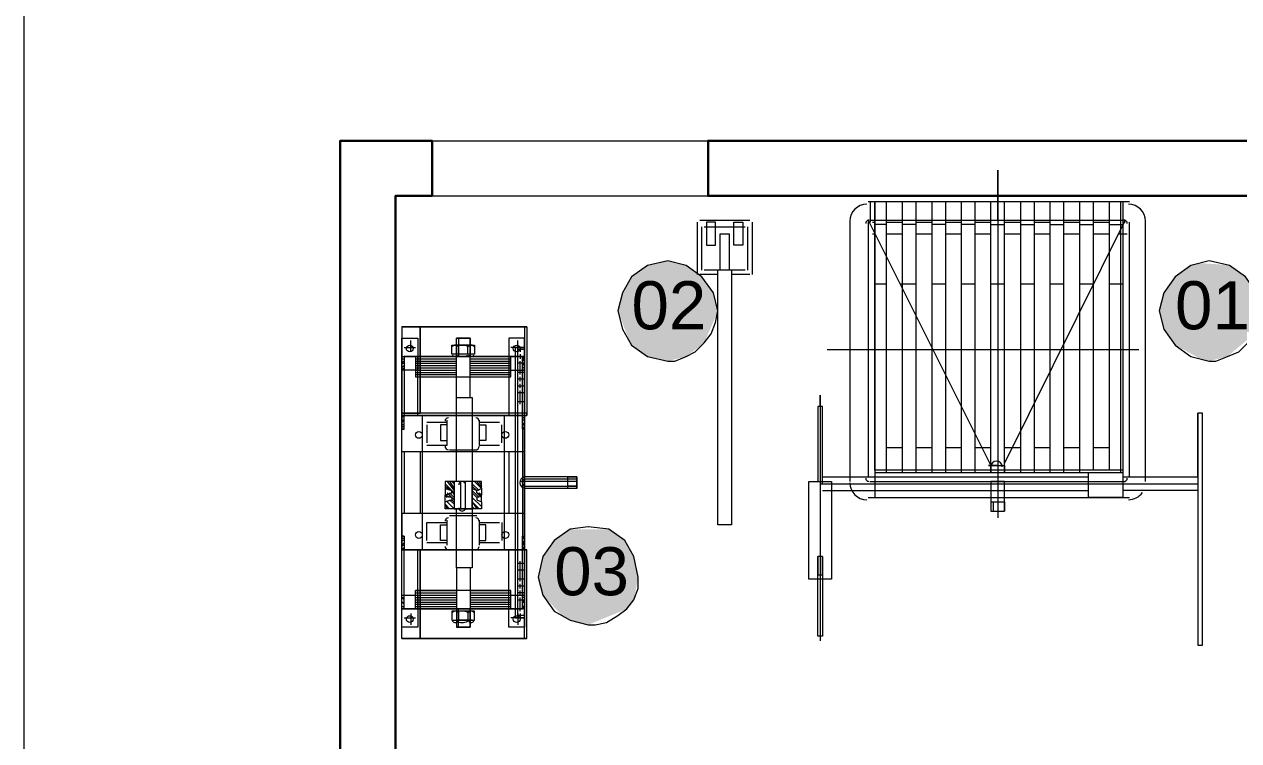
# Model space of a CAD drawing. Header units: metres. Extents: x 147 to 427, y -16 to 162.
# Drawn here: x 333.823 to 337.124, y 103.093 to 105.041 of the extents above; entities that cross this region are included whole.
import ezdxf

# ---------------------------------------------------------------- set-up
doc = ezdxf.new("R2010")
doc.units = ezdxf.units.M
doc.layers.add('1053_ARQ_BASE_MATADOURO_dwg', color=7, linetype='Continuous', lineweight=5, true_color=0x767676)
for name, color, linetype, lineweight in [('A-PAREDE', 7, 'Continuous', 30), ('A-VISTA03', 7, 'Continuous', 9), ('PDF_equip 1020', 7, 'Continuous', 5), ('PDF_EQUIPAMENTOS', 7, 'Continuous', 5), ('PDF_Text', 7, 'Continuous', 5)]:
    doc.layers.add(name, color=color, linetype=linetype, lineweight=lineweight)
doc.styles.add('Arial_1', font='arial.ttf', dxfattribs={"height": 0.1308})

# ---------------------------------------------------------------- blocks, each defined once
blk = doc.blocks.new('1053_ARQ_BASE_MATADOURO_dwg_arq geral tgov-4039641-TÉRREO 1_20 - Dependente 1')
at = {"layer": 'A-PAREDE', "color": 253, "true_color": 0xaaaaaa, "flags": 128}
blk.add_lwpolyline([(36.7296, 17.6382), (38.1796, 17.6382), (38.1796, 16.9932), (38.3296, 16.9932), (38.3296, 17.7882), (36.7296, 17.7882), (36.2296, 17.7882), (36.2296, 21.3882), (36.3296, 21.3882), (36.3296, 21.5382), (36.0796, 21.5382), (36.0796, 17.6382)], dxfattribs=at)
blk.add_lwpolyline([(42.6296, 17.6382), (42.6296, 17.7882), (39.4796, 17.7882), (39.4796, 21.3882), (41.7796, 21.3882), (41.7796, 21.5382), (37.0796, 21.5382), (37.0796, 21.3882), (39.3296, 21.3882), (39.3296, 17.7882), (39.3296, 17.6382)], close=True, dxfattribs=at)
at = {"layer": 'A-VISTA03', "color": 253, "true_color": 0xaaaaaa}
for p, q in [((36.3296, 21.5382), (37.0796, 21.5382)), ((36.3296, 21.3882), (37.0796, 21.3882))]:
    blk.add_line(p, q, dxfattribs=at)
blk = doc.blocks.new('1053_ARQ_BASE_MATADOURO_dwg_ARQ GALPAO TGOV-4039645-TÉRREO 1_20 - Dependente 1')
at = {"layer": 'PDF_Text', "true_color": 0xe2e2e2}
h = blk.add_hatch(color=254, dxfattribs=at)
h.paths.add_polyline_path([(-5.3725, 8.1591), (-5.2736, 8.2024), (-5.255, 8.2271), (-5.2427, 8.2889), (-5.2489, 8.3446), (-5.2983, 8.4011), (-5.323, 8.4188), (-5.3725, 8.425), (-5.4281, 8.4188), (-5.4714, 8.3879), (-5.5023, 8.3446), (-5.5023, 8.2395), (-5.4541, 8.1838), (-5.4281, 8.1653)])
h.paths.add_polyline_path([(-5.3972, 8.9257), (-5.3601, 8.936), (-5.2921, 8.9937), (-5.2798, 9.0556), (-5.2897, 9.1165), (-5.3169, 9.1545), (-5.3972, 9.1875), (-5.4158, 9.1916), (-5.4652, 9.1792), (-5.5085, 9.1545), (-5.5394, 9.1112), (-5.5518, 9.0556), (-5.5394, 9.0061), (-5.5085, 8.9628), (-5.4652, 8.9319)])
h.paths.add_polyline_path([(-3.3076, 9.9026), (-3.2334, 9.9273), (-3.1778, 10.0077), (-3.1778, 10.0633), (-3.1901, 10.0967), (-3.2148, 10.1313), (-3.2581, 10.1622), (-3.3076, 10.1746), (-3.3632, 10.1622), (-3.4065, 10.1313), (-3.4374, 10.088), (-3.4436, 10.0386), (-3.4374, 9.9829), (-3.4065, 9.9458), (-3.3632, 9.9149)])
h.paths.add_polyline_path([(-5.3107, 10.3662), (-5.2056, 10.4095), (-5.187, 10.4342), (-5.1747, 10.4961), (-5.187, 10.5517), (-5.2118, 10.595), (-5.255, 10.6259), (-5.3601, 10.6259), (-5.4034, 10.595), (-5.4343, 10.5517), (-5.4467, 10.4961), (-5.4343, 10.4466), (-5.3818, 10.391), (-5.3601, 10.3786)])
h.paths.add_polyline_path([(-3.6229, 11.0834), (-3.5734, 11.0958), (-3.4992, 11.1576), (-3.4869, 11.2194), (-3.4931, 11.2689), (-3.524, 11.3121), (-3.5734, 11.3444), (-3.646, 11.3496), (-3.6723, 11.343), (-3.7156, 11.3121), (-3.7465, 11.2689), (-3.7589, 11.2194), (-3.7465, 11.1699), (-3.7156, 11.1267), (-3.646, 11.0892)])
h.paths.add_polyline_path([(-5.0943, 11.0834), (-5.0448, 11.0958), (-4.9954, 11.1328), (-4.9583, 11.2194), (-4.9706, 11.2689), (-5.0016, 11.3121), (-5.0448, 11.343), (-5.0943, 11.3554), (-5.1499, 11.343), (-5.1932, 11.3121), (-5.2179, 11.2689), (-5.2303, 11.2194), (-5.1967, 11.1328), (-5.1932, 11.1267), (-5.1499, 11.0958)])
at = {"layer": 'PDF_equip 1020', "color": 253, "true_color": 0xaaaaaa}
for p, q in [((-4.5008, 11.5162), (-4.5008, 10.7805)), ((-4.4575, 11.5162), (-4.4575, 10.7805)), ((-4.4204, 11.5162), (-4.4204, 10.7805)), ((-4.3771, 11.5162), (-4.3771, 10.7805)), ((-4.34, 11.5162), (-4.34, 10.7805)), ((-4.2968, 11.5162), (-4.2968, 10.7805)), ((-4.2597, 11.5162), (-4.2597, 10.7805)), ((-4.136, 11.5162), (-4.136, 10.7805)), ((-4.0989, 11.5162), (-4.0989, 10.7805)), ((-4.0557, 11.5162), (-4.0557, 10.7805)), ((-4.0186, 11.5162), (-4.0186, 10.7805)), ((-3.9753, 11.5162), (-3.9753, 10.7805)), ((-3.9382, 11.5162), (-3.9382, 10.7866)), ((-3.8949, 11.5162), (-3.8949, 10.7866)), ((-3.864, 11.5162), (-3.864, 10.7805)), ((-5.0139, 11.3183), (-5.0139, 11.4605)), ((-5.0077, 11.4667), (-4.8717, 11.4667)), ((-4.8655, 11.4605), (-4.8655, 11.3183)), ((-3.8393, 10.7681), (-3.8393, 11.4605)), ((-3.796, 10.7557), (-3.796, 11.4667)), ((-5.0016, 11.3307), (-5.0016, 11.4482)), ((-4.9954, 11.4482), (-4.8841, 11.4482)), ((-4.8779, 11.4482), (-4.8779, 11.3307)), ((-4.8841, 11.3307), (-4.9954, 11.3307)), ((-4.9583, 11.3183), (-5.0077, 11.3183)), ((-4.8717, 11.3183), (-4.9212, 11.3183)), ((-5.4838, 11.1761), (-5.4838, 10.9412)), ((-5.7929, 11.1081), (-5.7929, 11.139)), ((-5.6631, 11.1452), (-5.6693, 11.1452)), ((-5.626, 11.1267), (-5.6693, 11.1267)), ((-5.6631, 11.1019), (-5.6631, 11.1267)), ((-5.6383, 11.1019), (-5.6383, 11.1267)), ((-5.5023, 11.1081), (-5.5023, 11.139)), ((-5.8176, 11.0958), (-5.8115, 11.0958)), ((-5.8115, 11.1205), (-5.7805, 11.1205)), ((-5.7744, 10.935), (-5.7744, 11.0958)), ((-5.49, 11.1205), (-5.5209, 11.1205)), ((-5.5147, 11.0958), (-5.5209, 11.0958)), ((-5.5085, 10.3848), (-5.5085, 11.1205)), ((-5.5023, 10.3848), (-5.5023, 11.1205)), ((-5.4838, 11.1143), (-5.5023, 11.1143)), ((-5.4838, 11.0958), (-5.5023, 11.0958)), ((-5.4962, 11.1205), (-5.4962, 11.1081)), ((-5.4962, 11.1019), (-5.4962, 11.0896)), ((-5.4838, 11.0896), (-5.49, 11.0958)), ((-5.8176, 11.0896), (-5.8115, 11.0896)), ((-5.8176, 11.0648), (-5.8115, 11.071)), ((-5.7805, 11.0896), (-5.6693, 11.0896)), ((-5.7805, 11.0834), (-5.6693, 11.0834)), ((-5.7805, 11.0772), (-5.6693, 11.0772)), ((-5.7805, 11.071), (-5.6693, 11.071)), ((-5.7805, 11.0648), (-5.6693, 11.0648)), ((-5.6322, 11.0896), (-5.5209, 11.0896)), ((-5.6322, 11.0834), (-5.5209, 11.0834)), ((-5.6322, 11.0772), (-5.5209, 11.0772)), ((-5.6322, 11.071), (-5.5209, 11.071)), ((-5.6322, 11.0648), (-5.5209, 11.0648)), ((-5.4838, 11.0834), (-5.49, 11.0896)), ((-5.4838, 11.0648), (-5.49, 11.0648)), ((-5.7805, 11.0587), (-5.6693, 11.0587)), ((-5.7805, 11.0525), (-5.6693, 11.0525)), ((-5.7805, 11.0463), (-5.6693, 11.0463)), ((-5.6322, 11.0587), (-5.5209, 11.0587)), ((-5.6322, 11.0525), (-5.5209, 11.0525)), ((-5.6322, 11.0463), (-5.5209, 11.0463)), ((-5.4838, 11.0525), (-5.5023, 11.0525)), ((-5.4838, 11.0339), (-5.5023, 11.0339)), ((-5.4962, 11.0277), (-5.4962, 11.0401)), ((-5.4838, 11.0154), (-5.5023, 11.0154)), ((-5.4838, 10.9968), (-5.5023, 10.9968)), ((-5.4962, 11.0092), (-5.4962, 11.0216)), ((-5.4838, 10.9721), (-5.5023, 10.9721)), ((-5.7929, 10.935), (-5.7991, 10.935)), ((-5.7805, 10.935), (-5.7867, 10.935)), ((-5.762, 10.935), (-5.762, 10.5702)), ((-5.6136, 10.935), (-5.6878, 10.935)), ((-5.5394, 10.935), (-5.5394, 10.5702)), ((-5.5147, 10.935), (-5.5209, 10.935)), ((-5.4962, 10.935), (-5.5023, 10.935)), ((-5.4838, 10.9288), (-5.49, 10.9288)), ((-5.8115, 10.9103), (-5.8176, 10.9103)), ((-5.8115, 10.9041), (-5.8176, 10.9041)), ((-5.694, 10.9165), (-5.7496, 10.9165)), ((-5.7496, 10.9103), (-5.7496, 10.8608)), ((-5.5518, 10.9165), (-5.6074, 10.9165)), ((-5.5456, 10.8608), (-5.5456, 10.9103)), ((-5.4838, 10.9226), (-5.49, 10.9226)), ((-5.8115, 10.8361), (-5.8115, 10.6692)), ((-5.7682, 10.8361), (-5.7682, 10.6692)), ((-5.6878, 10.8423), (-5.6136, 10.8423)), ((-5.5271, 10.8361), (-5.5271, 10.6692)), ((-4.5008, 10.8485), (-4.4575, 10.8485)), ((-4.4204, 10.8485), (-4.3771, 10.8485)), ((-4.34, 10.8485), (-4.2968, 10.8485)), ((-4.2597, 10.8485), (-4.2164, 10.8485)), ((-4.1793, 10.8485), (-4.136, 10.8485)), ((-4.0989, 10.8485), (-4.0557, 10.8485)), ((-4.0186, 10.8485), (-3.9753, 10.8485)), ((-3.9382, 10.8485), (-3.8949, 10.8485)), ((-4.5317, 10.7805), (-3.8578, 10.7805)), ((-5.7002, 10.7495), (-5.6754, 10.7248)), ((-5.694, 10.7557), (-5.6754, 10.731)), ((-5.6878, 10.7557), (-5.6754, 10.7372)), ((-5.6569, 10.6815), (-5.6569, 10.7557)), ((-5.6569, 10.6877), (-5.6569, 10.7495)), ((-5.6445, 10.6815), (-5.6445, 10.7557)), ((-5.6445, 10.6877), (-5.6445, 10.7495)), ((-5.626, 10.7495), (-5.6074, 10.731)), ((-5.626, 10.731), (-5.6074, 10.7124)), ((-5.6074, 10.7557), (-5.6013, 10.7434)), ((-5.3416, 10.7557), (-5.4962, 10.7557)), ((-5.3416, 10.7619), (-5.4838, 10.7619)), ((-5.694, 10.7248), (-5.6754, 10.7063)), ((-5.6878, 10.7248), (-5.6754, 10.7124)), ((-5.6878, 10.7063), (-5.6754, 10.6939)), ((-4.5502, 10.7124), (-3.8393, 10.7124)), ((-4.2102, 10.7001), (-4.2102, 10.6754)), ((-5.626, 10.6877), (-5.6198, 10.6815)), ((-5.694, 10.5826), (-5.694, 10.6506)), ((-5.6878, 10.663), (-5.6136, 10.663)), ((-5.6074, 10.6506), (-5.6074, 10.5826)), ((-5.6074, 10.6444), (-5.5518, 10.6444)), ((-5.5456, 10.6444), (-5.5456, 10.595)), ((-5.8115, 10.6073), (-5.8176, 10.6073)), ((-5.8115, 10.6012), (-5.8176, 10.6012)), ((-5.8115, 10.595), (-5.8176, 10.595)), ((-5.694, 10.5888), (-5.7496, 10.5888)), ((-5.6136, 10.5702), (-5.6878, 10.5702)), ((-5.5518, 10.5888), (-5.6074, 10.5888)), ((-5.5147, 10.5702), (-5.5209, 10.5702)), ((-5.4838, 10.595), (-5.49, 10.5888)), ((-5.4838, 10.5888), (-5.49, 10.5826)), ((-5.4838, 10.5332), (-5.5023, 10.5332)), ((-5.4838, 10.5146), (-5.5023, 10.5146)), ((-5.4838, 10.4899), (-5.5023, 10.4899)), ((-5.4838, 10.4713), (-5.5023, 10.4713)), ((-5.4962, 10.4651), (-5.4962, 10.4775)), ((-5.7805, 10.4528), (-5.6693, 10.4528)), ((-5.7805, 10.4466), (-5.6693, 10.4466)), ((-5.7805, 10.4404), (-5.6693, 10.4404)), ((-5.7805, 10.4342), (-5.6693, 10.4342)), ((-5.6322, 10.4528), (-5.5209, 10.4528)), ((-5.6322, 10.4466), (-5.5209, 10.4466)), ((-5.6322, 10.4404), (-5.5209, 10.4404)), ((-5.6322, 10.4342), (-5.5209, 10.4342)), ((-5.4838, 10.4528), (-5.5023, 10.4528)), ((-5.4962, 10.4466), (-5.4962, 10.459)), ((-5.4838, 10.4404), (-5.49, 10.4404)), ((-5.8176, 10.4157), (-5.8115, 10.4157)), ((-5.7805, 10.4281), (-5.6693, 10.4281)), ((-5.7805, 10.4219), (-5.6693, 10.4219)), ((-5.7805, 10.4157), (-5.6693, 10.4157)), ((-5.6631, 10.4033), (-5.6631, 10.3786)), ((-5.6383, 10.4033), (-5.6383, 10.3786)), ((-5.6322, 10.4281), (-5.5209, 10.4281)), ((-5.6322, 10.4219), (-5.5209, 10.4219)), ((-5.6322, 10.4157), (-5.5209, 10.4157)), ((-5.4838, 10.4095), (-5.5023, 10.4095)), ((-5.8115, 10.3848), (-5.7805, 10.3848)), ((-5.7929, 10.3971), (-5.7929, 10.3662)), ((-5.626, 10.3786), (-5.6693, 10.3786)), ((-5.49, 10.3848), (-5.5209, 10.3848)), ((-5.5023, 10.3971), (-5.5023, 10.3662)), ((-5.4838, 10.391), (-5.5023, 10.391)), ((-5.4962, 10.3971), (-5.4962, 10.3848)), ((-5.6631, 10.36), (-5.6693, 10.36))]:
    blk.add_line(p, q, dxfattribs=at)
at = {"layer": 'PDF_equip 1020', "color": 253, "true_color": 0xaaaaaa, "flags": 128}
for points in [[(-4.1978, 11.4667), (-4.1978, 11.6027), (-4.1978, 10.6568)], [(-4.5441, 11.5162), (-4.5441, 11.4605), (-4.5502, 11.4605), (-4.5502, 11.1143), (-4.5502, 10.7681)], [(-4.5502, 11.4667), (-4.2164, 10.799), (-4.2164, 10.7805), (-4.2164, 11.5162)], [(-3.8578, 10.7866), (-4.5317, 10.7866), (-4.5317, 11.5162), (-4.5317, 10.7124)], [(-4.1978, 10.799), (-4.2226, 10.799), (-4.1793, 10.799), (-4.1793, 10.7805), (-4.1793, 11.5162)], [(-3.8578, 11.5162), (-3.8578, 10.7124), (-3.9506, 10.7124), (-3.9506, 10.7805)], [(-4.5997, 11.4667), (-4.5997, 11.1143), (-4.5997, 10.7557)], [(-4.5441, 11.4667), (-4.5317, 11.4667), (-3.8516, 11.4667), (-3.8578, 11.4667), (-3.8516, 11.4667), (-4.1793, 10.8052)], [(-4.9521, 11.3307), (-4.9521, 11.4296), (-4.9274, 11.4296), (-4.9274, 11.3307)], [(-4.9212, 11.3307), (-4.9212, 10.6383), (-4.9583, 10.6383), (-4.9583, 11.3307)], [(-5.4776, 11.1761), (-5.8176, 11.1761), (-5.4776, 11.1761), (-5.4776, 10.935), (-5.4776, 10.9412), (-5.8176, 10.9412), (-5.8176, 10.935), (-5.4776, 10.935)], [(-5.6322, 10.9845), (-5.6322, 11.1452), (-5.6322, 11.0958), (-5.6693, 11.0958), (-5.626, 11.0958), (-5.6198, 11.0958), (-5.6136, 11.0958)], [(-5.6693, 10.9845), (-5.6693, 11.1452), (-5.6322, 11.1452), (-5.6631, 11.1452), (-5.6631, 11.0958)], [(-5.49, 10.8979), (-5.49, 10.935), (-5.49, 11.0587), (-5.49, 11.0958), (-5.5271, 11.0958), (-5.4838, 11.0958), (-5.4838, 11.0587), (-5.49, 11.0587), (-5.4838, 11.0587), (-5.4838, 10.935), (-5.4838, 10.5702), (-5.8176, 10.5702), (-5.8176, 10.935), (-5.8176, 11.0587), (-5.8176, 11.0958), (-5.7744, 11.0958), (-5.8115, 11.0958), (-5.8115, 11.0587), (-5.8176, 11.0587), (-5.8115, 11.0648)], [(-5.7682, 11.0958), (-5.762, 11.0958), (-5.7558, 11.0958)], [(-5.7496, 11.0958), (-5.7434, 11.0958), (-5.7373, 11.0958)], [(-5.7311, 11.0958), (-5.7249, 11.0958), (-5.7187, 11.0958)], [(-5.7064, 11.0958), (-5.7002, 11.0958), (-5.694, 11.0958)], [(-5.6878, 11.0958), (-5.6816, 11.0958), (-5.6754, 11.0958)], [(-5.6074, 11.0958), (-5.6013, 11.0958), (-5.5951, 11.0958), (-5.5889, 11.0958)], [(-5.5827, 11.0958), (-5.5765, 11.0958), (-5.5703, 11.0958)], [(-5.5642, 11.0958), (-5.558, 11.0958), (-5.5518, 11.0958)], [(-5.5456, 11.0958), (-5.5394, 11.0958), (-5.5332, 11.0958), (-5.5271, 11.0958), (-5.5271, 10.935)], [(-4.6615, 11.1143), (-4.5997, 11.1143), (-3.8145, 11.1143)], [(-5.8115, 11.0834), (-5.8176, 11.0772), (-5.8115, 11.0772)], [(-5.7682, 11.0896), (-5.762, 11.0896), (-5.7558, 11.0896)], [(-5.7682, 11.0834), (-5.762, 11.0834), (-5.7558, 11.0834)], [(-5.7682, 11.0772), (-5.762, 11.0772), (-5.7558, 11.0772)], [(-5.7682, 11.071), (-5.762, 11.071), (-5.7558, 11.071)], [(-5.7682, 11.0648), (-5.762, 11.0648), (-5.7558, 11.0648)], [(-5.7496, 11.0896), (-5.7434, 11.0896), (-5.7373, 11.0896)], [(-5.7496, 11.0834), (-5.7434, 11.0834), (-5.7373, 11.0834)], [(-5.7496, 11.0772), (-5.7434, 11.0772), (-5.7373, 11.0772)], [(-5.7496, 11.071), (-5.7434, 11.071), (-5.7373, 11.071)], [(-5.7496, 11.0648), (-5.7434, 11.0648), (-5.7373, 11.0648)], [(-5.7311, 11.0896), (-5.7249, 11.0896), (-5.7187, 11.0896)], [(-5.7311, 11.0834), (-5.7249, 11.0834), (-5.7187, 11.0834)], [(-5.7311, 11.0772), (-5.7249, 11.0772), (-5.7187, 11.0772)], [(-5.7311, 11.071), (-5.7249, 11.071), (-5.7187, 11.071)], [(-5.7311, 11.0648), (-5.7249, 11.0648), (-5.7187, 11.0648)], [(-5.7064, 11.0896), (-5.7002, 11.0896), (-5.694, 11.0896)], [(-5.7064, 11.0834), (-5.7002, 11.0834), (-5.694, 11.0834)], [(-5.7064, 11.0772), (-5.7002, 11.0772), (-5.694, 11.0772)], [(-5.7064, 11.071), (-5.7002, 11.071), (-5.694, 11.071)], [(-5.7064, 11.0648), (-5.7002, 11.0648), (-5.694, 11.0648)], [(-5.6878, 11.0896), (-5.6816, 11.0896), (-5.6754, 11.0896)], [(-5.6878, 11.0834), (-5.6816, 11.0834), (-5.6754, 11.0834)], [(-5.6878, 11.0772), (-5.6816, 11.0772), (-5.6754, 11.0772)], [(-5.6878, 11.071), (-5.6816, 11.071), (-5.6754, 11.071)], [(-5.6878, 11.0648), (-5.6816, 11.0648), (-5.6754, 11.0648)], [(-5.626, 11.0896), (-5.6198, 11.0896), (-5.6136, 11.0896)], [(-5.626, 11.0834), (-5.6198, 11.0834), (-5.6136, 11.0834)], [(-5.626, 11.0772), (-5.6198, 11.0772), (-5.6136, 11.0772)], [(-5.626, 11.071), (-5.6198, 11.071), (-5.6136, 11.071)], [(-5.626, 11.0648), (-5.6198, 11.0648), (-5.6136, 11.0648)], [(-5.6074, 11.0896), (-5.6013, 11.0896), (-5.5951, 11.0896), (-5.5889, 11.0896)], [(-5.6074, 11.0834), (-5.6013, 11.0834), (-5.5951, 11.0834), (-5.5889, 11.0834)], [(-5.6074, 11.0772), (-5.6013, 11.0772), (-5.5951, 11.0772), (-5.5889, 11.0772)], [(-5.6074, 11.071), (-5.6013, 11.071), (-5.5951, 11.071), (-5.5889, 11.071)], [(-5.6074, 11.0648), (-5.6013, 11.0648), (-5.5951, 11.0648), (-5.5889, 11.0648)], [(-5.5827, 11.0896), (-5.5765, 11.0896), (-5.5703, 11.0896)], [(-5.5827, 11.0834), (-5.5765, 11.0834), (-5.5703, 11.0834)], [(-5.5827, 11.0772), (-5.5765, 11.0772), (-5.5703, 11.0772)], [(-5.5827, 11.071), (-5.5765, 11.071), (-5.5703, 11.071)], [(-5.5827, 11.0648), (-5.5765, 11.0648), (-5.5703, 11.0648)], [(-5.5642, 11.0896), (-5.558, 11.0896), (-5.5518, 11.0896)], [(-5.5642, 11.0834), (-5.558, 11.0834), (-5.5518, 11.0834)], [(-5.5642, 11.0772), (-5.558, 11.0772), (-5.5518, 11.0772)], [(-5.5642, 11.071), (-5.558, 11.071), (-5.5518, 11.071)], [(-5.5642, 11.0648), (-5.558, 11.0648), (-5.5518, 11.0648)], [(-5.5456, 11.0896), (-5.5394, 11.0896), (-5.5332, 11.0896), (-5.5271, 11.0896)], [(-5.5456, 11.0834), (-5.5394, 11.0834), (-5.5332, 11.0834), (-5.5271, 11.0834)], [(-5.5456, 11.0772), (-5.5394, 11.0772), (-5.5332, 11.0772), (-5.5271, 11.0772)], [(-5.5456, 11.071), (-5.5394, 11.071), (-5.5332, 11.071), (-5.5271, 11.071)], [(-5.5456, 11.0648), (-5.5394, 11.0648), (-5.5332, 11.0648), (-5.5271, 11.0648)], [(-5.4838, 11.071), (-5.49, 11.0772), (-5.4838, 11.0772), (-5.5023, 11.0772)], [(-5.4962, 11.0463), (-5.4962, 11.0648), (-5.4962, 11.0834)], [(-5.8115, 11.0587), (-5.8115, 10.935), (-5.49, 10.935), (-5.4838, 10.935), (-5.8176, 10.935), (-5.8115, 10.935), (-5.8176, 10.9288)], [(-5.7682, 11.0587), (-5.762, 11.0587), (-5.7558, 11.0587)], [(-5.7682, 11.0525), (-5.762, 11.0525), (-5.7558, 11.0525)], [(-5.7682, 11.0463), (-5.762, 11.0463), (-5.7558, 11.0463)], [(-5.7496, 11.0587), (-5.7434, 11.0587), (-5.7373, 11.0587)], [(-5.7496, 11.0525), (-5.7434, 11.0525), (-5.7373, 11.0525)], [(-5.7496, 11.0463), (-5.7434, 11.0463), (-5.7373, 11.0463)], [(-5.7311, 11.0587), (-5.7249, 11.0587), (-5.7187, 11.0587)], [(-5.7311, 11.0525), (-5.7249, 11.0525), (-5.7187, 11.0525)], [(-5.7311, 11.0463), (-5.7249, 11.0463), (-5.7187, 11.0463)], [(-5.7064, 11.0587), (-5.7002, 11.0587), (-5.694, 11.0587)], [(-5.7064, 11.0525), (-5.7002, 11.0525), (-5.694, 11.0525)], [(-5.7064, 11.0463), (-5.7002, 11.0463), (-5.694, 11.0463)], [(-5.6878, 11.0587), (-5.6816, 11.0587), (-5.6754, 11.0587)], [(-5.6878, 11.0525), (-5.6816, 11.0525), (-5.6754, 11.0525)], [(-5.6878, 11.0463), (-5.6816, 11.0463), (-5.6754, 11.0463)], [(-5.626, 11.0587), (-5.6198, 11.0587), (-5.6136, 11.0587)], [(-5.626, 11.0525), (-5.6198, 11.0525), (-5.6136, 11.0525)], [(-5.626, 11.0463), (-5.6198, 11.0463), (-5.6136, 11.0463)], [(-5.6074, 11.0587), (-5.6013, 11.0587), (-5.5951, 11.0587), (-5.5889, 11.0587)], [(-5.6074, 11.0525), (-5.6013, 11.0525), (-5.5951, 11.0525), (-5.5889, 11.0525)], [(-5.6074, 11.0463), (-5.6013, 11.0463), (-5.5951, 11.0463), (-5.5889, 11.0463)], [(-5.5827, 11.0587), (-5.5765, 11.0587), (-5.5703, 11.0587)], [(-5.5827, 11.0525), (-5.5765, 11.0525), (-5.5703, 11.0525)], [(-5.5827, 11.0463), (-5.5765, 11.0463), (-5.5703, 11.0463)], [(-5.5642, 11.0587), (-5.558, 11.0587), (-5.5518, 11.0587)], [(-5.5642, 11.0525), (-5.558, 11.0525), (-5.5518, 11.0525)], [(-5.5642, 11.0463), (-5.558, 11.0463), (-5.5518, 11.0463)], [(-5.5456, 11.0587), (-5.5394, 11.0587), (-5.5332, 11.0587), (-5.5271, 11.0587)], [(-5.5456, 11.0525), (-5.5394, 11.0525), (-5.5332, 11.0525), (-5.5271, 11.0525)], [(-5.5456, 11.0463), (-5.5394, 11.0463), (-5.5332, 11.0463), (-5.5271, 11.0463)], [(-5.4962, 10.9659), (-5.4962, 10.9845), (-5.4962, 11.003)], [(-5.6693, 10.7557), (-5.6693, 10.9845), (-5.626, 10.9845), (-5.626, 10.7557), (-5.626, 10.6815), (-5.626, 10.5208), (-5.6693, 10.5208), (-5.6693, 10.6815)], [(-4.6801, 10.9597), (-4.6801, 10.9907), (-4.6801, 10.323)], [(-5.4838, 10.8361), (-5.8176, 10.8361), (-5.8176, 10.935), (-5.4838, 10.935), (-5.4838, 10.8361), (-5.8176, 10.8361)], [(-5.8176, 10.4466), (-5.7744, 10.4466), (-5.7744, 10.36), (-5.8176, 10.36), (-5.8176, 10.4466), (-5.8176, 10.5702), (-5.8176, 10.6073), (-5.8115, 10.6073), (-5.8115, 10.5702), (-5.7744, 10.5702), (-5.8176, 10.5702), (-5.8176, 10.935), (-5.8176, 10.8979), (-5.8115, 10.8979), (-5.8176, 10.8979)], [(-5.8115, 10.8979), (-5.8115, 10.935), (-5.7744, 10.935), (-5.8176, 10.935)], [(-5.49, 10.935), (-5.5271, 10.935), (-5.4838, 10.935)], [(-5.4838, 10.5702), (-5.4838, 10.935), (-5.4838, 10.8979), (-5.49, 10.8979), (-5.4838, 10.9041)], [(-4.6739, 10.7681), (-4.6739, 10.9597), (-4.6863, 10.9597), (-4.6863, 10.7681), (-4.6863, 10.7557)], [(-3.6538, 10.7681), (-3.6538, 10.9412), (-3.6538, 10.3106), (-3.6414, 10.3106), (-3.6414, 10.9412), (-3.6538, 10.9412)], [(-5.8176, 10.9165), (-5.8115, 10.9226), (-5.8176, 10.9226)], [(-5.7496, 10.8546), (-5.694, 10.8546), (-5.694, 10.9226)], [(-5.694, 10.9103), (-5.7125, 10.9103), (-5.7125, 10.867), (-5.694, 10.867)], [(-5.6074, 10.9226), (-5.6074, 10.8546), (-5.5518, 10.8546)], [(-5.6074, 10.9103), (-5.5889, 10.9103), (-5.5889, 10.867), (-5.6074, 10.867)], [(-5.4838, 10.9165), (-5.49, 10.9103), (-5.4838, 10.9103)], [(-5.4838, 10.8979), (-5.49, 10.8979), (-5.49, 10.6073), (-5.4838, 10.6073), (-5.49, 10.6012), (-5.4838, 10.6012)], [(-5.3416, 10.7372), (-5.3416, 10.7434), (-5.3416, 10.7681), (-5.3416, 10.7372), (-5.4838, 10.7372), (-5.4838, 10.3848), (-5.5085, 10.3848), (-5.4838, 10.3848), (-5.4838, 10.7434), (-5.3416, 10.7434), (-5.3663, 10.7434)], [(-5.3663, 10.7372), (-5.3663, 10.7681), (-5.3416, 10.7681), (-5.4838, 10.7681)], [(-4.6739, 10.7495), (-4.6739, 10.7681), (-4.6368, 10.7681), (-3.9506, 10.7681)], [(-3.8578, 10.7681), (-3.6538, 10.7681), (-3.6538, 10.731), (-3.8578, 10.731)], [(-5.6136, 10.7248), (-5.6136, 10.731), (-5.6013, 10.7372), (-5.6013, 10.7557), (-5.7002, 10.7557), (-5.7002, 10.7372), (-5.6816, 10.731), (-5.6816, 10.7248), (-5.7002, 10.7186), (-5.6816, 10.7124), (-5.6816, 10.7063)], [(-5.7002, 10.7434), (-5.6816, 10.731), (-5.6754, 10.7186)], [(-5.6816, 10.7557), (-5.6754, 10.7495), (-5.6754, 10.7557), (-5.6754, 10.6815), (-5.626, 10.6815), (-5.626, 10.7557), (-5.6754, 10.7557), (-5.6754, 10.6815), (-5.694, 10.7001), (-5.6754, 10.6815)], [(-5.626, 10.7372), (-5.6136, 10.731), (-5.626, 10.7434)], [(-5.6136, 10.7124), (-5.6136, 10.7063), (-5.6013, 10.7001), (-5.6013, 10.7186), (-5.6136, 10.7248), (-5.6136, 10.731), (-5.6013, 10.7372), (-5.6013, 10.7186), (-5.6136, 10.7124), (-5.626, 10.7248)], [(-5.6136, 10.7557), (-5.6013, 10.7372), (-5.6198, 10.7557)], [(-4.6801, 10.7495), (-4.6368, 10.7495), (-3.6538, 10.7495)], [(-4.6739, 10.731), (-4.6368, 10.731), (-3.9506, 10.731)], [(-4.5441, 10.7557), (-4.5317, 10.7557), (-3.8578, 10.7557), (-3.8516, 10.7557)], [(-5.6878, 10.7124), (-5.7002, 10.7186), (-5.694, 10.7124)], [(-5.6013, 10.7186), (-5.6136, 10.7124), (-5.6136, 10.7063), (-5.6013, 10.7001), (-5.6013, 10.6815), (-5.7002, 10.6815), (-5.7002, 10.7001), (-5.6816, 10.7063), (-5.6754, 10.7001)], [(-5.6074, 10.6815), (-5.626, 10.7001), (-5.6136, 10.6815)], [(-5.6074, 10.7248), (-5.6013, 10.7186), (-5.6136, 10.7248), (-5.6013, 10.7124)], [(-4.2164, 10.7124), (-4.2164, 10.6754), (-4.1793, 10.6754), (-4.1793, 10.7124)], [(-4.2164, 10.7001), (-4.1793, 10.7001), (-4.1793, 10.6754)], [(-5.4838, 10.6692), (-5.8176, 10.6692), (-5.8176, 10.5702), (-5.4838, 10.5702), (-5.4838, 10.6692), (-5.8176, 10.6692)], [(-5.6878, 10.6815), (-5.7002, 10.6939), (-5.694, 10.6815)], [(-5.7496, 10.595), (-5.7496, 10.6444), (-5.694, 10.6444)], [(-5.694, 10.595), (-5.7125, 10.595), (-5.7125, 10.6383), (-5.694, 10.6383)], [(-5.6074, 10.595), (-5.5889, 10.595), (-5.5889, 10.6383), (-5.6074, 10.6383)], [(-5.4838, 10.3291), (-5.4838, 10.5702), (-5.5271, 10.5702), (-5.49, 10.5702), (-5.49, 10.6073), (-5.4838, 10.6073), (-5.4838, 10.5702), (-5.4838, 10.4466), (-5.4838, 10.4095), (-5.5271, 10.4095), (-5.49, 10.4095), (-5.49, 10.4466), (-5.49, 10.5702), (-5.4838, 10.5764), (-5.49, 10.5764)], [(-5.8115, 10.5888), (-5.8176, 10.5826), (-5.8115, 10.5826)], [(-5.8115, 10.5764), (-5.8176, 10.5702), (-5.8115, 10.5702), (-5.49, 10.5702)], [(-5.8115, 10.4095), (-5.7744, 10.4095), (-5.8176, 10.4095), (-5.8176, 10.4466), (-5.8115, 10.4466), (-5.8115, 10.5702)], [(-5.4776, 10.3291), (-5.8176, 10.3291), (-5.4776, 10.3291), (-5.4776, 10.5702), (-5.8176, 10.5702), (-5.4776, 10.5702)], [(-5.7744, 10.4095), (-5.5271, 10.4095), (-5.7744, 10.4095), (-5.7744, 10.5702), (-5.7805, 10.5702)], [(-5.5456, 10.4095), (-5.5394, 10.4095), (-5.5332, 10.4095), (-5.5271, 10.4095), (-5.5271, 10.5702)], [(-5.4962, 10.4837), (-5.4962, 10.5022), (-5.4962, 10.5208), (-5.4962, 10.5393)], [(-4.6739, 10.5517), (-4.6863, 10.5517), (-4.6863, 10.5022), (-4.6739, 10.5022), (-4.6739, 10.5517), (-4.6739, 10.5022), (-4.6739, 10.3353), (-4.6863, 10.3353), (-4.6863, 10.5022), (-4.6863, 10.5517)], [(-5.6693, 10.5208), (-5.6693, 10.36), (-5.6322, 10.36), (-5.6322, 10.4095), (-5.6693, 10.4095), (-5.626, 10.4095), (-5.6198, 10.4095), (-5.6136, 10.4095)], [(-5.6322, 10.5208), (-5.6322, 10.36), (-5.6631, 10.36), (-5.6631, 10.4095)], [(-5.8176, 10.4095), (-5.8115, 10.4095), (-5.8115, 10.4466)], [(-5.8115, 10.4342), (-5.8176, 10.4404), (-5.8115, 10.4404)], [(-5.5209, 10.4095), (-5.7805, 10.4095), (-5.7805, 10.459), (-5.6693, 10.459)], [(-5.6322, 10.459), (-5.5209, 10.459), (-5.7805, 10.459)], [(-5.7682, 10.459), (-5.762, 10.459), (-5.7558, 10.459)], [(-5.7682, 10.4528), (-5.762, 10.4528), (-5.7558, 10.4528)], [(-5.7682, 10.4466), (-5.762, 10.4466), (-5.7558, 10.4466)], [(-5.7682, 10.4404), (-5.762, 10.4404), (-5.7558, 10.4404)], [(-5.7682, 10.4342), (-5.762, 10.4342), (-5.7558, 10.4342)], [(-5.7496, 10.459), (-5.7434, 10.459), (-5.7373, 10.459)], [(-5.7496, 10.4528), (-5.7434, 10.4528), (-5.7373, 10.4528)], [(-5.7496, 10.4466), (-5.7434, 10.4466), (-5.7373, 10.4466)], [(-5.7496, 10.4404), (-5.7434, 10.4404), (-5.7373, 10.4404)], [(-5.7496, 10.4342), (-5.7434, 10.4342), (-5.7373, 10.4342)], [(-5.7311, 10.459), (-5.7249, 10.459), (-5.7187, 10.459)], [(-5.7311, 10.4528), (-5.7249, 10.4528), (-5.7187, 10.4528)], [(-5.7311, 10.4466), (-5.7249, 10.4466), (-5.7187, 10.4466)], [(-5.7311, 10.4404), (-5.7249, 10.4404), (-5.7187, 10.4404)], [(-5.7311, 10.4342), (-5.7249, 10.4342), (-5.7187, 10.4342)], [(-5.7064, 10.459), (-5.7002, 10.459), (-5.694, 10.459)], [(-5.7064, 10.4528), (-5.7002, 10.4528), (-5.694, 10.4528)], [(-5.7064, 10.4466), (-5.7002, 10.4466), (-5.694, 10.4466)], [(-5.7064, 10.4404), (-5.7002, 10.4404), (-5.694, 10.4404)], [(-5.7064, 10.4342), (-5.7002, 10.4342), (-5.694, 10.4342)], [(-5.6878, 10.459), (-5.6816, 10.459), (-5.6754, 10.459)], [(-5.6878, 10.4528), (-5.6816, 10.4528), (-5.6754, 10.4528)], [(-5.6878, 10.4466), (-5.6816, 10.4466), (-5.6754, 10.4466)], [(-5.6878, 10.4404), (-5.6816, 10.4404), (-5.6754, 10.4404)], [(-5.6878, 10.4342), (-5.6816, 10.4342), (-5.6754, 10.4342)], [(-5.626, 10.459), (-5.6198, 10.459), (-5.6136, 10.459)], [(-5.626, 10.4528), (-5.6198, 10.4528), (-5.6136, 10.4528)], [(-5.626, 10.4466), (-5.6198, 10.4466), (-5.6136, 10.4466)], [(-5.626, 10.4404), (-5.6198, 10.4404), (-5.6136, 10.4404)], [(-5.626, 10.4342), (-5.6198, 10.4342), (-5.6136, 10.4342)], [(-5.6074, 10.459), (-5.6013, 10.459), (-5.5951, 10.459), (-5.5889, 10.459)], [(-5.6074, 10.4528), (-5.6013, 10.4528), (-5.5951, 10.4528), (-5.5889, 10.4528)], [(-5.6074, 10.4466), (-5.6013, 10.4466), (-5.5951, 10.4466), (-5.5889, 10.4466)], [(-5.6074, 10.4404), (-5.6013, 10.4404), (-5.5951, 10.4404), (-5.5889, 10.4404)], [(-5.6074, 10.4342), (-5.6013, 10.4342), (-5.5951, 10.4342), (-5.5889, 10.4342)], [(-5.5827, 10.459), (-5.5765, 10.459), (-5.5703, 10.459)], [(-5.5827, 10.4528), (-5.5765, 10.4528), (-5.5703, 10.4528)], [(-5.5827, 10.4466), (-5.5765, 10.4466), (-5.5703, 10.4466)], [(-5.5827, 10.4404), (-5.5765, 10.4404), (-5.5703, 10.4404)], [(-5.5827, 10.4342), (-5.5765, 10.4342), (-5.5703, 10.4342)], [(-5.5642, 10.459), (-5.558, 10.459), (-5.5518, 10.459)], [(-5.5642, 10.4528), (-5.558, 10.4528), (-5.5518, 10.4528)], [(-5.5642, 10.4466), (-5.558, 10.4466), (-5.5518, 10.4466)], [(-5.5642, 10.4404), (-5.558, 10.4404), (-5.5518, 10.4404)], [(-5.5642, 10.4342), (-5.558, 10.4342), (-5.5518, 10.4342)], [(-5.5456, 10.459), (-5.5394, 10.459), (-5.5332, 10.459), (-5.5271, 10.459)], [(-5.5456, 10.4528), (-5.5394, 10.4528), (-5.5332, 10.4528), (-5.5271, 10.4528)], [(-5.5456, 10.4466), (-5.5394, 10.4466), (-5.5332, 10.4466), (-5.5271, 10.4466)], [(-5.5456, 10.4404), (-5.5394, 10.4404), (-5.5332, 10.4404), (-5.5271, 10.4404)], [(-5.5456, 10.4342), (-5.5394, 10.4342), (-5.5332, 10.4342), (-5.5271, 10.4342)], [(-5.5147, 10.4095), (-5.5209, 10.4095), (-5.5209, 10.459)], [(-5.5023, 10.4342), (-5.4838, 10.4342), (-5.49, 10.4281), (-5.4838, 10.4281)], [(-5.4962, 10.4033), (-5.4962, 10.4219), (-5.4962, 10.4404)], [(-5.8115, 10.4219), (-5.8176, 10.4281), (-5.8115, 10.4281)], [(-5.7682, 10.4281), (-5.762, 10.4281), (-5.7558, 10.4281)], [(-5.7682, 10.4219), (-5.762, 10.4219), (-5.7558, 10.4219)], [(-5.7682, 10.4157), (-5.762, 10.4157), (-5.7558, 10.4157)], [(-5.7682, 10.4095), (-5.762, 10.4095), (-5.7558, 10.4095)], [(-5.7496, 10.4281), (-5.7434, 10.4281), (-5.7373, 10.4281)], [(-5.7496, 10.4219), (-5.7434, 10.4219), (-5.7373, 10.4219)], [(-5.7496, 10.4157), (-5.7434, 10.4157), (-5.7373, 10.4157)], [(-5.7496, 10.4095), (-5.7434, 10.4095), (-5.7373, 10.4095)], [(-5.7311, 10.4281), (-5.7249, 10.4281), (-5.7187, 10.4281)], [(-5.7311, 10.4219), (-5.7249, 10.4219), (-5.7187, 10.4219)], [(-5.7311, 10.4157), (-5.7249, 10.4157), (-5.7187, 10.4157)], [(-5.7311, 10.4095), (-5.7249, 10.4095), (-5.7187, 10.4095)], [(-5.7064, 10.4281), (-5.7002, 10.4281), (-5.694, 10.4281)], [(-5.7064, 10.4219), (-5.7002, 10.4219), (-5.694, 10.4219)], [(-5.7064, 10.4157), (-5.7002, 10.4157), (-5.694, 10.4157)], [(-5.7064, 10.4095), (-5.7002, 10.4095), (-5.694, 10.4095)], [(-5.6878, 10.4281), (-5.6816, 10.4281), (-5.6754, 10.4281)], [(-5.6878, 10.4219), (-5.6816, 10.4219), (-5.6754, 10.4219)], [(-5.6878, 10.4157), (-5.6816, 10.4157), (-5.6754, 10.4157)], [(-5.6878, 10.4095), (-5.6816, 10.4095), (-5.6754, 10.4095)], [(-5.626, 10.4281), (-5.6198, 10.4281), (-5.6136, 10.4281)], [(-5.626, 10.4219), (-5.6198, 10.4219), (-5.6136, 10.4219)], [(-5.626, 10.4157), (-5.6198, 10.4157), (-5.6136, 10.4157)], [(-5.6074, 10.4281), (-5.6013, 10.4281), (-5.5951, 10.4281), (-5.5889, 10.4281)], [(-5.6074, 10.4219), (-5.6013, 10.4219), (-5.5951, 10.4219), (-5.5889, 10.4219)], [(-5.6074, 10.4157), (-5.6013, 10.4157), (-5.5951, 10.4157), (-5.5889, 10.4157)], [(-5.6074, 10.4095), (-5.6013, 10.4095), (-5.5951, 10.4095), (-5.5889, 10.4095)], [(-5.5827, 10.4281), (-5.5765, 10.4281), (-5.5703, 10.4281)], [(-5.5827, 10.4219), (-5.5765, 10.4219), (-5.5703, 10.4219)], [(-5.5827, 10.4157), (-5.5765, 10.4157), (-5.5703, 10.4157)], [(-5.5827, 10.4095), (-5.5765, 10.4095), (-5.5703, 10.4095)], [(-5.5642, 10.4281), (-5.558, 10.4281), (-5.5518, 10.4281)], [(-5.5642, 10.4219), (-5.558, 10.4219), (-5.5518, 10.4219)], [(-5.5642, 10.4157), (-5.558, 10.4157), (-5.5518, 10.4157)], [(-5.5642, 10.4095), (-5.558, 10.4095), (-5.5518, 10.4095)], [(-5.5456, 10.4281), (-5.5394, 10.4281), (-5.5332, 10.4281), (-5.5271, 10.4281)], [(-5.5456, 10.4219), (-5.5394, 10.4219), (-5.5332, 10.4219), (-5.5271, 10.4219)], [(-5.5456, 10.4157), (-5.5394, 10.4157), (-5.5332, 10.4157), (-5.5271, 10.4157)], [(-5.49, 10.4095), (-5.4838, 10.4157), (-5.49, 10.4157)]]:
    blk.add_lwpolyline(points, dxfattribs=at)
for points in [[(-4.9892, 11.3987), (-4.9645, 11.3987), (-4.9645, 11.4605), (-4.9892, 11.4605)], [(-4.8903, 11.3987), (-4.915, 11.3987), (-4.915, 11.4605), (-4.8903, 11.4605)], [(-5.7682, 11.1761), (-5.8176, 11.1761), (-5.8176, 10.9412), (-5.7682, 10.9412), (-5.7682, 11.1761), (-5.7682, 10.9412)], [(-5.8176, 11.0587), (-5.8176, 11.1452), (-5.7744, 11.1452), (-5.7744, 11.0587)], [(-5.6816, 11.1019), (-5.6816, 11.1267), (-5.6198, 11.1267), (-5.6198, 11.1019)], [(-5.4838, 11.0587), (-5.4838, 11.1452), (-5.5271, 11.1452), (-5.5271, 11.0587)], [(-5.7805, 11.0958), (-5.7805, 11.0401), (-5.5209, 11.0401), (-5.5209, 11.0958)], [(-5.5271, 11.0958), (-5.7744, 11.0958)], [(-5.4838, 11.1205), (-5.5085, 11.1205), (-5.4838, 11.1205), (-5.4838, 10.7681)], [(-5.7002, 10.7372), (-5.7002, 10.7186), (-5.6816, 10.7248), (-5.6816, 10.731)], [(-4.6492, 10.4899), (-4.711, 10.4899), (-4.711, 10.7557), (-4.6492, 10.7557)], [(-4.1793, 10.7557), (-4.2164, 10.7557), (-4.2164, 10.6754), (-4.1793, 10.6754)], [(-5.7002, 10.7001), (-5.7002, 10.7186), (-5.6816, 10.7124), (-5.6816, 10.7063)], [(-5.6013, 10.6877), (-5.626, 10.7124)], [(-5.7682, 10.3291), (-5.8176, 10.3291), (-5.8176, 10.5702), (-5.7682, 10.5702), (-5.7682, 10.3291), (-5.7682, 10.5702)], [(-5.4838, 10.4466), (-5.4838, 10.36), (-5.5271, 10.36), (-5.5271, 10.4466)], [(-5.49, 10.4466), (-5.4838, 10.4466)], [(-5.6816, 10.4033), (-5.6816, 10.3786), (-5.6198, 10.3786), (-5.6198, 10.4033)]]:
    blk.add_lwpolyline(points, close=True, dxfattribs=at)
at = {"layer": 'PDF_equip 1020', "color": 253, "true_color": 0xaaaaaa}
for centre in [(-5.796, 11.1174), (-5.5054, 11.1174), (-5.7713, 10.8825), (-5.5363, 10.8825), (-5.7713, 10.6104), (-5.5363, 10.6104), (-5.796, 10.3817), (-5.5054, 10.3817)]:
    blk.add_circle(centre, 0.00927, dxfattribs=at)
for centre, radius, start, end in [((-5.6724, 11.1174), 0.00927, 39.0728, 140.9272), ((-5.6538, 11.0927), 0.034, 63.2156, 116.7844), ((-5.6291, 11.1174), 0.00927, 39.0728, 140.9272), ((-5.6724, 11.105), 0.00927, 219.0728, 320.9272), ((-5.6538, 11.1298), 0.034, 243.2156, 296.7844), ((-5.6291, 11.105), 0.00927, 219.0728, 320.9272), ((-5.6909, 10.9196), 0.00927, 89.9999, 180.0001), ((-5.6167, 10.9196), 0.00927, 359.9999, 90.0001), ((-5.6909, 10.8515), 0.00927, 179.9999, 270.0001), ((-5.6167, 10.8515), 0.00927, 269.9999, 0.0001), ((-4.2009, 10.7959), 0.0155, 0.0001, 179.9999), ((-5.481, 10.7528), 0.0156, 100.1851, 262.4642), ((-4.5472, 10.765), 0.00927, 179.9999, 270.0001), ((-3.8547, 10.765), 0.00927, 269.9999, 0.0001), ((-5.6538, 10.7464), 0.00927, 359.9999, 180.0001), ((-5.4815, 10.7528), 0.00937, 104.0142, 266.2931), ((-4.5533, 10.7526), 0.0464, 180, 270), ((-3.8424, 10.7526), 0.0464, 270, 324.8768), ((-5.6538, 10.6846), 0.00927, 179.9999, 0.0001), ((-5.6909, 10.6475), 0.00927, 89.9999, 180.0001), ((-5.6167, 10.6475), 0.00927, 359.9999, 90.0001), ((-5.6909, 10.5795), 0.00927, 179.9999, 270.0001), ((-5.6167, 10.5795), 0.00927, 269.9999, 0.0001), ((-5.6724, 10.3941), 0.00927, 39.0728, 140.9272), ((-5.6538, 10.3693), 0.034, 63.2156, 116.7844), ((-5.6291, 10.3941), 0.00927, 39.0728, 140.9272), ((-5.6724, 10.3817), 0.00927, 219.0728, 320.9272), ((-5.6538, 10.4064), 0.034, 243.2156, 296.7844), ((-5.6291, 10.3817), 0.00927, 219.0728, 320.9272)]:
    blk.add_arc(centre, radius, start, end, dxfattribs=at)
at = {"layer": 'PDF_EQUIPAMENTOS', "color": 253, "true_color": 0xaaaaaa}
for p, q in [((-6.8439, 8.629), (-6.8439, 13.6429)), ((-3.8393, 11.5162), (-4.5502, 11.5162)), ((-4.5379, 11.4605), (-4.5317, 11.4605)), ((-4.5008, 11.4605), (-4.4575, 11.4605)), ((-4.4204, 11.4605), (-4.3771, 11.4605)), ((-4.34, 11.4605), (-4.2968, 11.4605)), ((-4.2597, 11.4605), (-4.2164, 11.4605)), ((-4.1793, 11.4605), (-4.136, 11.4605)), ((-4.0989, 11.4605), (-4.0557, 11.4605)), ((-4.0186, 11.4605), (-3.9753, 11.4605)), ((-3.9382, 11.4605), (-3.8949, 11.4605)), ((-3.8578, 11.4605), (-3.8516, 11.4605)), ((-4.5379, 11.4296), (-4.5317, 11.4296)), ((-4.5008, 11.4543), (-4.5317, 11.4543)), ((-4.5008, 11.4296), (-4.4575, 11.4296)), ((-4.4204, 11.4543), (-4.4575, 11.4543)), ((-4.4204, 11.4296), (-4.3771, 11.4296)), ((-4.34, 11.4543), (-4.3771, 11.4543)), ((-4.34, 11.4296), (-4.2968, 11.4296)), ((-4.2597, 11.4543), (-4.2968, 11.4543)), ((-4.2597, 11.4296), (-4.2164, 11.4296)), ((-4.2164, 11.4543), (-4.1793, 11.4543)), ((-4.1793, 11.4296), (-4.136, 11.4296)), ((-4.136, 11.4543), (-4.0989, 11.4543)), ((-4.0989, 11.4296), (-4.0557, 11.4296)), ((-4.0557, 11.4543), (-4.0186, 11.4543)), ((-4.0186, 11.4296), (-3.9753, 11.4296)), ((-3.9753, 11.4543), (-3.9382, 11.4543)), ((-3.9382, 11.4296), (-3.8949, 11.4296)), ((-3.8949, 11.4543), (-3.8578, 11.4543)), ((-3.8702, 11.4296), (-3.8455, 11.4296)), ((-4.5317, 11.2936), (-4.5008, 11.2936)), ((-4.4637, 11.2936), (-4.4204, 11.2936)), ((-4.3771, 11.2936), (-4.34, 11.2936)), ((-4.2968, 11.2936), (-4.2597, 11.2936)), ((-4.2164, 11.2936), (-4.1793, 11.2936)), ((-4.136, 11.2936), (-4.0989, 11.2936)), ((-4.0557, 11.2936), (-4.0186, 11.2936)), ((-3.9753, 11.2936), (-3.9382, 11.2936)), ((-3.8949, 11.2936), (-3.8578, 11.2936))]:
    blk.add_line(p, q, dxfattribs=at)
for centre, radius, start, end in [((-4.5533, 11.4636), 0.0464, 90, 180), ((-3.8424, 11.4636), 0.0464, 360, 90), ((-4.5472, 11.4574), 0.00927, 89.9999, 180.0001), ((-3.8547, 11.4574), 0.00927, 359.9999, 90.0001)]:
    blk.add_arc(centre, radius, start, end, dxfattribs=at)
at = {"layer": 'PDF_Text', "color": 253, "true_color": 0xaaaaaa, "flags": 128}
for points in [[(-4.9583, 11.2194), (-4.9706, 11.2689), (-5.0016, 11.3121), (-5.0448, 11.343), (-5.0943, 11.3554), (-5.1499, 11.343), (-5.1932, 11.3121), (-5.2179, 11.2689), (-5.2303, 11.2194), (-5.2179, 11.1699), (-5.1932, 11.1267), (-5.1499, 11.0958), (-5.0943, 11.0834), (-5.0758, 11.0834), (-5.0448, 11.0958), (-5.0201, 11.1081), (-4.9954, 11.1328), (-4.9768, 11.1576), (-4.9645, 11.1885)], [(-3.4869, 11.2194), (-3.4931, 11.2689), (-3.524, 11.3121), (-3.5672, 11.343), (-3.6229, 11.3554), (-3.6723, 11.343), (-3.7156, 11.3121), (-3.7465, 11.2689), (-3.7589, 11.2194), (-3.7465, 11.1699), (-3.7156, 11.1267), (-3.6723, 11.0958), (-3.6229, 11.0834), (-3.6043, 11.0834), (-3.5734, 11.0958), (-3.5425, 11.1081), (-3.5178, 11.1328), (-3.4992, 11.1576), (-3.4869, 11.1885)], [(-5.1747, 10.4961), (-5.187, 10.5517), (-5.2118, 10.595), (-5.255, 10.6259), (-5.3107, 10.6321), (-5.3601, 10.6259), (-5.4034, 10.595), (-5.4343, 10.5517), (-5.4467, 10.4961), (-5.4343, 10.4466), (-5.4034, 10.4033), (-5.3601, 10.3786), (-5.3107, 10.3662), (-5.2921, 10.3662), (-5.2612, 10.3724), (-5.2303, 10.391), (-5.2056, 10.4095), (-5.187, 10.4342), (-5.1747, 10.4651)]]:
    blk.add_lwpolyline(points, close=True, dxfattribs=at)
at = {"layer": 'PDF_Text', "char_height": 0.1308, "width": 0.243392, "attachment_point": 1, "line_spacing_factor": 0.941778, "style": 'Arial_1'}
for s, insert in [('02', (-5.1932, 11.3004)), ('01', (-3.7156, 11.3004)), ('03', (-5.4034, 10.5772))]:
    blk.add_mtext(s, dxfattribs=dict(at, insert=insert))
blk = doc.blocks.new('1053_ARQ_BASE_MATADOURO_dwg-3625622-TÉRREO 1_20 - Dependente 1')
for name, p in [('1053_ARQ_BASE_MATADOURO_dwg_arq geral tgov-4039641-TÉRREO 1_20 - Dependente 1', (130.2098, 83.186)), ('1053_ARQ_BASE_MATADOURO_dwg_ARQ GALPAO TGOV-4039645-TÉRREO 1_20 - Dependente 1', (172.2746, 93.0419))]:
    blk.add_blockref(name, p)

msp = doc.modelspace()

# ---------------------------------------------------------------- block references
at = {"layer": '1053_ARQ_BASE_MATADOURO_dwg', "color": 253, "true_color": 0xaaaaaa}
msp.add_blockref('1053_ARQ_BASE_MATADOURO_dwg-3625622-TÉRREO 1_20 - Dependente 1', (168.392, 0), dxfattribs=at)

doc.saveas('drawing.dxf')
